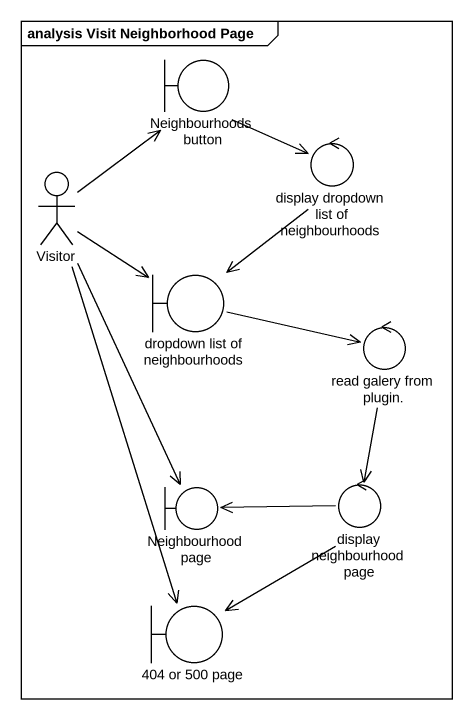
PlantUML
@startuml
mainframe analysis Visit Neighborhood Page
boundary "Neighbourhoods button" as Neighbourhoods_button
actor Visitor
control "display dropdown list of neighbourhoods" as display_dropdown_list_of
boundary "dropdown list of neighbourhoods" as dropdown_list_of
control "read galery from plugin." as read_galery_from_plugin
boundary "Neighbourhood page" as Neighbourhood_page
control "display neighbourhood page" as display_neighbourhood_page
boundary "404 or 500 page" as b404_or_500_page
Neighbourhoods_button --> display_dropdown_list_of
Visitor -up-> Neighbourhoods_button
Visitor --> dropdown_list_of
Visitor --> Neighbourhood_page
Visitor --> b404_or_500_page
display_dropdown_list_of --> dropdown_list_of
dropdown_list_of -right-> read_galery_from_plugin
read_galery_from_plugin --> display_neighbourhood_page
display_neighbourhood_page -left-> Neighbourhood_page
display_neighbourhood_page --> b404_or_500_page
@enduml
